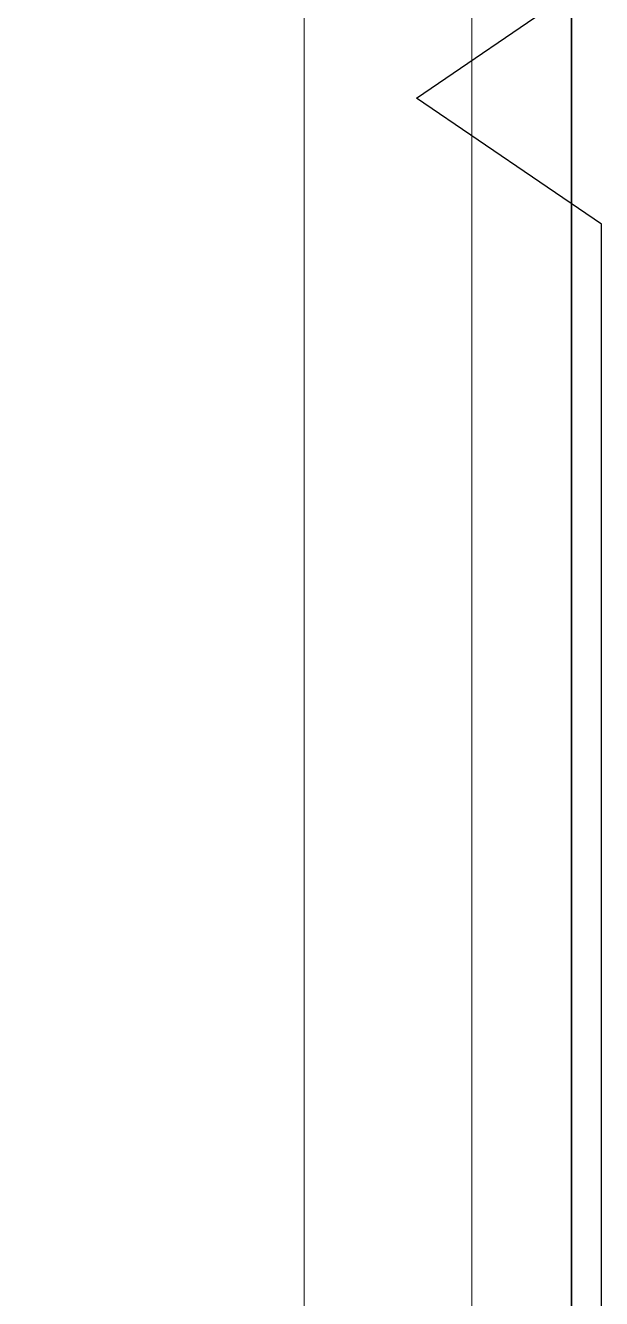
# Model space of a CAD drawing. Extents: x -82 to 113, y -82 to 93.
# Drawn here: x 19.5322 to 19.7041, y 86.2502 to 86.6301 of the extents above; entities that cross this region are included whole.
import ezdxf

# ---------------------------------------------------------------- set-up
doc = ezdxf.new("R2010")
doc.units = 0
doc.header["$MEASUREMENT"] = 0
doc.layers.get('0').update_dxf_attribs({"linetype": 'CONTINUOUS'})
for name, color, linetype in [('Ballons', 7, 'CONTINUOUS'), ('DIM', 7, 'CONTINUOUS'), ('INERTIA', 7, 'CONTINUOUS'), ('VENT', 5, 'CONTINUOUS')]:
    doc.layers.add(name, color=color, linetype=linetype)

# ---------------------------------------------------------------- blocks, each defined once
blk = doc.blocks.new('25201 bom')
at = {"color": 7, "linetype": 'Continuous', "lineweight": 15}
for p, q in [((-0.703, 0.61), (-0.703, -0.61)), ((-0.653, 0.61), (-0.653, -0.61))]:
    blk.add_line(p, q, dxfattribs=at)
blk = doc.blocks.new('spacer')
at = {"layer": 'INERTIA', "color": 7, "lineweight": 35}
blk.add_lwpolyline([(-2.59562, 35.89689), (-1.09562, 35.89689), (-1.09562, 37.39689), (-2.59562, 37.39689)], close=True, dxfattribs=at)
blk = doc.blocks.new('3203-1_Sash_Component')
for p, q in [((0.57024, 1.75498), (0.515, 1.79265)), ((0.515, 1.71732), (0.57024, 1.75498)), ((0.515, 1.13263), (0.515, 1.71732))]:
    blk.add_line(p, q)
blk = doc.blocks.new('3203_Sash_Assembly')
blk.add_blockref('3203-1_Sash_Component', (0, 0))

msp = doc.modelspace()

# ---------------------------------------------------------------- block references
at = {"layer": 'Ballons', "xscale": -1, "rotation": 359.9999999994975}
msp.add_blockref('25201 bom', (18.96237, 86.30846), dxfattribs=at)
at = {"layer": 'DIM', "xscale": -1, "rotation": 359.9999999994975}
msp.add_blockref('spacer', (17.09953, 49.66157), dxfattribs=at)
at = {"layer": 'VENT', "xscale": -1, "rotation": 359.9999999994975}
msp.add_blockref('3203_Sash_Assembly', (20.2191, 84.85349), dxfattribs=at)

doc.saveas('drawing.dxf')
